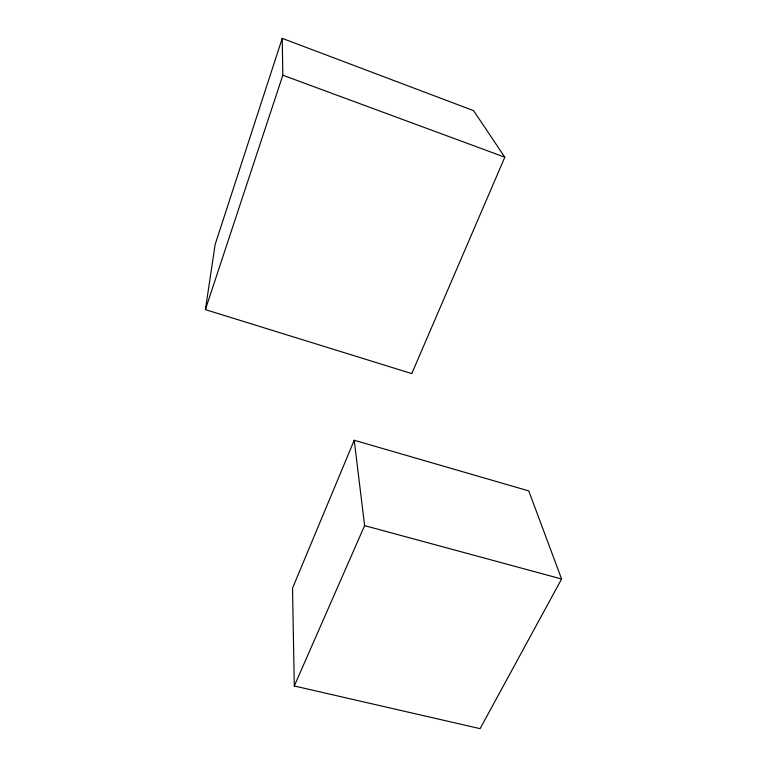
<?xml version="1.0" encoding="UTF-8"?>
<svg xmlns="http://www.w3.org/2000/svg" width="767" height="767" viewBox="0 0 767 767"><rect width="100%" height="100%" fill="white"/><g stroke="black" fill="none" stroke-linecap="round" stroke-linejoin="round"><path stroke-width="1.15" d="M205.403 309.619L215.153 244.433L282.227 38.35L473.565 110.64L504.82 157.216L411.783 373.596L205.403 309.619L282.831 75.214L282.227 38.35M354.21 440.248L292.524 588.203L294.288 685.986L480.094 728.65L561.597 578.999L528.751 490.909L354.21 440.248L364.613 525.625L294.288 685.986M364.613 525.625L561.597 578.999M282.831 75.214L504.82 157.216"/></g></svg>
